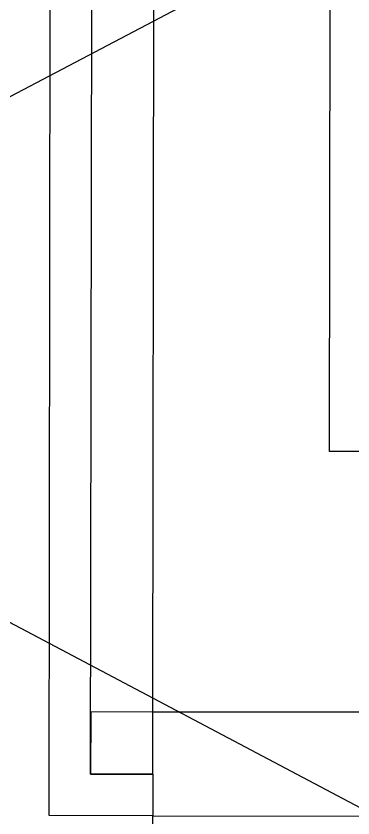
# Model space of a CAD drawing. Header units: inches. Extents: x 12 to 407, y 13 to 268.
# Drawn here: x 70.72 to 71.532, y 225.72 to 227.654 of the extents above; entities that cross this region are included whole.
import ezdxf

# ---------------------------------------------------------------- set-up
doc = ezdxf.new("R2010")
doc.units = ezdxf.units.IN
doc.header["$MEASUREMENT"] = 0
for name, color, linetype in [('SITE_20200109$0$AA-CON', 2, 'Continuous'), ('SITE_20200109$0$AA-WIN', 4, 'Continuous'), ('SITE_20200109$0$출력안됨', 155, 'Continuous')]:
    doc.layers.add(name, color=color, linetype=linetype)

msp = doc.modelspace()

# ---------------------------------------------------------------- linework, layer by layer
at = {"color": 8}
for p, q in [((71.0497, 225.9757, -109.4067), (71.0573, 231.4757, -109.4067)), ((71.4757, 226.6037, -109.4067), (71.4795, 229.4037, -109.4067)), ((73.0757, 226.6015, -109.4067), (71.4757, 226.6037, -109.4067)), ((70.8997, 225.9759, -109.4067), (70.8995, 225.8259, -109.4067)), ((71.0497, 225.9757, -109.4067), (70.8997, 225.9759, -109.4067)), ((71.0495, 225.8257, -109.4067), (71.0497, 225.9757, -109.4067)), ((74.8497, 225.9705, -109.4067), (71.0497, 225.9757, -109.4067)), ((70.8995, 225.8259, -109.4067), (71.0495, 225.8257, -109.4067))]:
    msp.add_line(p, q, dxfattribs=at)
at = {"layer": 'SITE_20200109$0$AA-CON', "color": 8}
for p, q in [((70.7994, 225.7261, -109.4067), (70.8076, 231.7261, -109.4067)), ((70.8995, 225.8259, -109.4067), (70.9075, 231.6259, -109.4067)), ((71.0495, 225.8257, -109.4067), (70.8995, 225.8259, -109.4067)), ((71.0495, 225.8257, -109.4067), (71.0494, 225.7257, -109.4067)), ((71.0495, 225.8257, -109.4067), (71.0494, 225.7257, -109.4067)), ((71.0494, 225.7257, -109.4067), (70.7994, 225.7261, -109.4067))]:
    msp.add_line(p, q, dxfattribs=at)
at = {"layer": 'SITE_20200109$0$AA-WIN', "color": 8}
for p, q in [((71.0493, 225.6257, -109.4067), (71.0494, 225.7257, -109.4067)), ((71.0494, 225.7257, -109.4067), (73.4994, 225.7224, -109.4067))]:
    msp.add_line(p, q, dxfattribs=at)
at = {"layer": 'SITE_20200109$0$출력안됨', "color": 8}
for p, q in [((60.2076, 231.7406, -109.4067), (78.7942, 221.9151, -109.4067)), ((60.1942, 221.9406, -109.4067), (78.8076, 231.7151, -109.4067))]:
    msp.add_line(p, q, dxfattribs=at)

doc.saveas('drawing.dxf')
